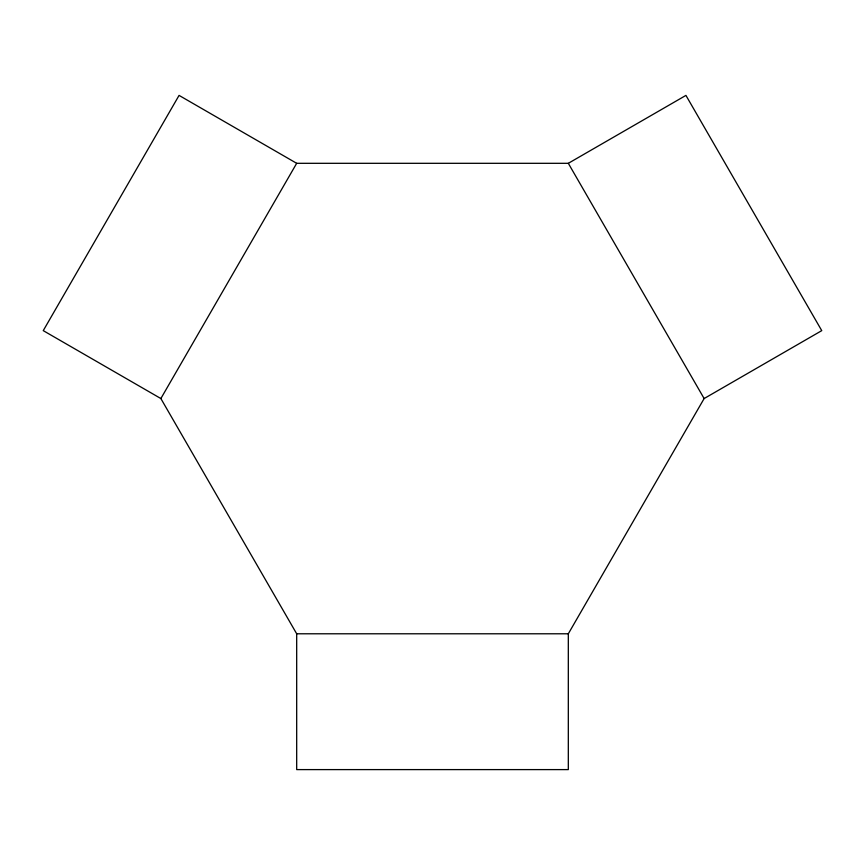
<?xml version="1.0" encoding="UTF-8"?>
<svg xmlns="http://www.w3.org/2000/svg" width="865" height="865" viewBox="0 0 865 865"><rect width="100%" height="100%" fill="white"/><g stroke="black" fill="none" stroke-linecap="round" stroke-linejoin="round"><path stroke-width="1.3" d="M160.868 398.549L296.684 163.312L568.316 163.312L685.934 95.399L821.75 330.635L704.132 398.549L568.316 633.785L568.316 769.601L296.684 769.601L296.684 633.785L160.868 398.549L43.25 330.635L179.066 95.399L296.684 163.312M296.684 633.785L568.316 633.785M568.316 163.312L704.132 398.549"/></g></svg>
